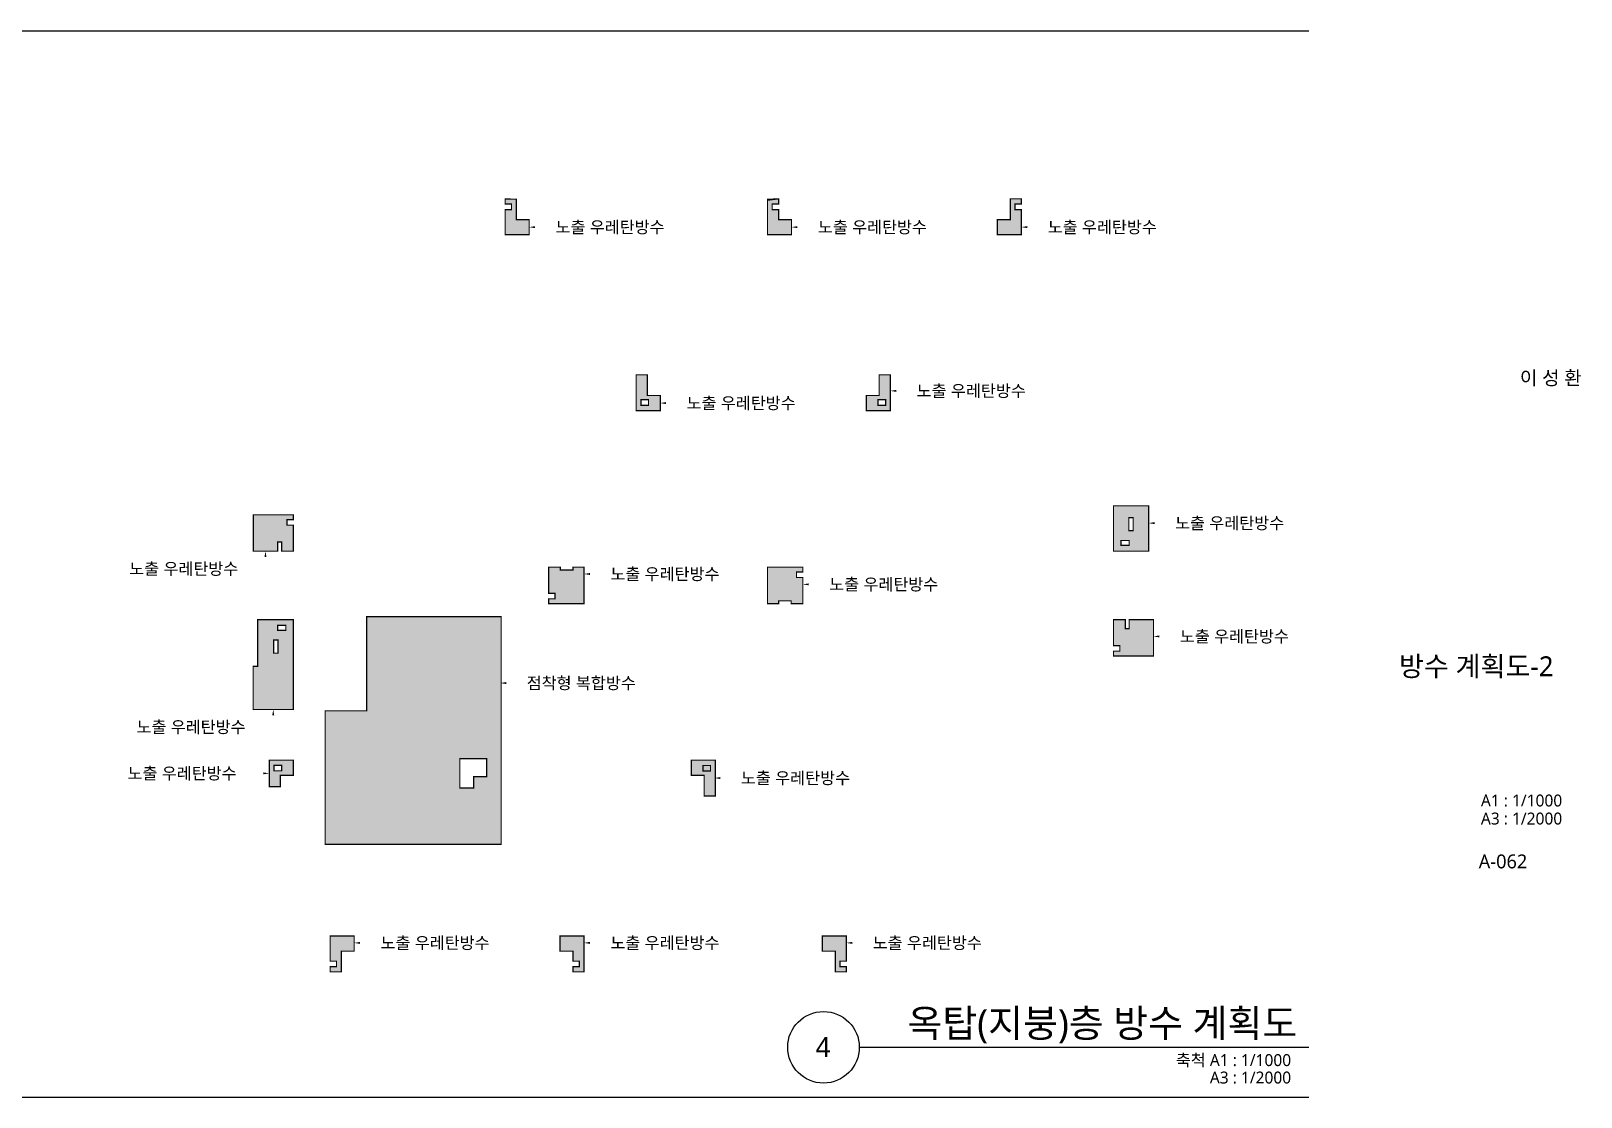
# Model space of a CAD drawing. Header units: millimetres. Extents: x 1037297 to 2672330, y 928637 to 1464837.
# Drawn here: x 2274813 to 2664506, y 928637 to 1196737 of the extents above; entities that cross this region are included whole.
import ezdxf
from ezdxf.enums import TextEntityAlignment as Align

# ---------------------------------------------------------------- set-up
doc = ezdxf.new("R2010")
doc.units = ezdxf.units.MM
doc.header["$LTSCALE"] = 5
doc.header["$MEASUREMENT"] = 0
doc.linetypes.add('HIDDEN', pattern=[0.375, 0.25, -0.125])
doc.layers.get('0').update_dxf_attribs({"linetype": 'CONTINUOUS'})
for name, color, linetype, lineweight in [('A-BORD-TEXT', 3, 'CONTINUOUS', 25), ('A-MKXS-LEAD', 7, 'CONTINUOUS', 25), ('A-XXXX-SYMB', 7, 'CONTINUOUS', 25), ('A-XXXX-TXT1', 3, 'CONTINUOUS', 25)]:
    doc.layers.add(name, color=color, linetype=linetype, lineweight=lineweight)
doc.layers.add('AA-TEX-3', color=3, linetype='CONTINUOUS')
doc.layers.add('방수', color=7, linetype='CONTINUOUS')
doc.styles.add('맑은고딕', font='malgun.ttf')
doc.styles.add('한농대-돋음체', font='')
doc.styles.get('한농대-돋음체').set_extended_font_data('Dotum')

msp = doc.modelspace()

# ---------------------------------------------------------------- hatches: boundary and pattern name
at = {"layer": '방수'}
h = msp.add_hatch(dxfattribs=at)
h.set_pattern_fill('HEX', color=23, scale=3000, angle=45)
h.set_pattern_definition([(45, (0, 0), (-459.2793267718459, 459.2793267718459), [375, -750]), (165, (0, 0), (-168.1079010315102, -627.3872278033558), [375, -750]), (105, (265.1650429449554, 265.1650429449553), (-627.3872278033559, -168.1079010315098), [375, -750])])
h.paths.add_polyline_path([(2394015.057784509, 1145508.021147071), (2394015.057784509, 1151808.02114708), (2395615.057784509, 1151808.02114708), (2395615.057784509, 1153208.02114708), (2394015.057784509, 1153208.02114708), (2394015.057784509, 1154508.02114709), (2396815.057784509, 1154508.021147071), (2396815.057784518, 1149308.02114708), (2400065.057784509, 1149308.02114708), (2400065.057784509, 1145508.02114708)])
h.paths.add_polyline_path([(2462765.057784532, 1154508.021147081), (2459965.057784532, 1154508.021147091), (2459965.057784542, 1145508.021147091), (2466015.057784532, 1145508.02114709), (2466015.057784532, 1149308.021147091), (2462765.057784542, 1149308.021147091), (2462765.057784542, 1151808.021147091), (2461165.057784532, 1151808.021147091), (2461165.057784532, 1153208.021147091), (2462765.057784532, 1153208.021147091)])
h.paths.add_polyline_path([(2521015.057784555, 1149308.021147081), (2521015.057784545, 1154508.021147081), (2523815.057784555, 1154508.021147081), (2523815.057784555, 1153208.021147081), (2522215.057784555, 1153208.021147081), (2522215.057784555, 1151808.021147081), (2523815.057784555, 1151808.021147081), (2523815.057784555, 1145508.021147072), (2517765.057784555, 1145508.021147072), (2517765.057784555, 1149308.021147081)])
h.paths.add_polyline_path([(2490865.057784509, 1101258.021155046), (2484815.057784509, 1101258.021155046), (2484815.057784509, 1105058.021155046), (2488065.057784509, 1105058.021155046), (2488065.057784509, 1110258.021155045), (2490865.057784509, 1110258.021155045)])
h.paths.add_polyline_path([(2489665.057784528, 1102608.021155045), (2489665.057784528, 1104008.021155045), (2487765.057784528, 1104008.021155045), (2487765.057784528, 1102608.021155045)], flags=16)
h.paths.add_polyline_path([(2426965.057784509, 1101258.02114708), (2426965.057784509, 1110258.021147079), (2429765.057784509, 1110258.021147079), (2429765.057784509, 1105058.02114708), (2433015.057784509, 1105058.02114708), (2433015.057784509, 1101258.02114708)])
h.paths.add_polyline_path([(2428165.05778449, 1102608.021147079), (2428165.05778449, 1104008.021147079), (2430065.05778449, 1104008.021147079), (2430065.05778449, 1102608.021147079)], flags=16)
h.paths.add_polyline_path([(2407915.057784532, 1061883.021147067), (2404965.057784532, 1061883.021147067), (2404965.057784532, 1055333.021147041), (2406565.057784532, 1055333.021147041), (2406565.057784532, 1053933.021147094), (2404965.057784532, 1053933.021147094), (2404965.057784532, 1052733.021147067), (2413865.057784532, 1052733.021147067), (2413865.057784532, 1061883.021147067), (2411065.057784532, 1061883.021147067), (2411065.057784532, 1061183.021147041), (2407915.057784532, 1061183.021147041)])
h.paths.add_polyline_path([(2462765.057784536, 1052733.021147094), (2459965.057784536, 1052733.021147094), (2459965.057784536, 1061883.021147094), (2468865.057784536, 1061883.021147094), (2468865.057784536, 1060683.021147067), (2467265.057784536, 1060683.021147067), (2467265.057784536, 1059283.021147067), (2468865.057784536, 1059283.021147067), (2468865.057784536, 1052733.021147094), (2465915.057784536, 1052733.021147094), (2465915.057784536, 1053433.02114712), (2462765.057784536, 1053433.02114712)])
h.paths.add_polyline_path([(2555820.982127613, 1077308.02114708), (2546970.982127613, 1077308.02114708), (2546970.982127613, 1065908.021147079), (2555820.982127613, 1065908.021147079)])
h.paths.add_polyline_path([(2550920.982127613, 1067358.02114708), (2550920.982127613, 1068608.021147079), (2548870.982127613, 1068608.021147079), (2548870.982127613, 1067358.02114708)], flags=16)
h.paths.add_polyline_path([(2550820.982127613, 1071058.02114708), (2550820.982127613, 1074358.02114708), (2551920.982127613, 1074358.02114708), (2551920.982127613, 1071058.02114708)], flags=16)
h.paths.add_polyline_path([(2546970.982127613, 1040758.021147091), (2546970.982127613, 1039558.021147091), (2557020.982127613, 1039558.021147091), (2557020.982127613, 1048708.021147091), (2550920.982127613, 1048708.021147091), (2550920.982127613, 1046408.021147091), (2549920.982127613, 1046408.021147091), (2549920.982127613, 1048708.021147091), (2546970.982127613, 1048708.021147091), (2546970.982127613, 1042158.021147091), (2548570.982127613, 1042158.021147091), (2548570.982127613, 1040758.021147091)])
h.paths.add_polyline_path([(2340765.057784532, 1073858.02114708), (2340765.057784532, 1075058.02114708), (2330715.057784532, 1075058.02114708), (2330715.057784532, 1065908.02114708), (2336815.057784532, 1065908.02114708), (2336815.057784532, 1068208.02114708), (2337815.057784532, 1068208.02114708), (2337815.057784532, 1065908.02114708), (2340765.057784532, 1065908.02114708), (2340765.057784532, 1072458.02114708), (2339165.057784532, 1072458.02114708), (2339165.057784532, 1073858.02114708)])
h.paths.add_polyline_path([(2340765.057784532, 1048708.021147082), (2331815.057784532, 1048708.021147082), (2331815.057784532, 1036958.021147081), (2330665.057784532, 1036958.021147081), (2330665.057784532, 1026108.021147078), (2340765.05778453, 1026108.021147076)])
h.paths.add_polyline_path([(2338865.057784532, 1046008.021147082), (2338865.057784532, 1047258.021147082), (2336815.057784532, 1047258.021147082), (2336815.057784532, 1046008.021147082)], flags=16)
h.paths.add_polyline_path([(2336915.057784532, 1043558.021147082), (2335815.057784532, 1043558.021147082), (2335815.057784532, 1040258.021147082), (2336915.057784532, 1040258.021147082)], flags=16)
h.paths.add_polyline_path([(2334715.057784532, 1013358.02114708), (2340765.057784532, 1013358.02114708), (2340765.057784532, 1009558.02114708), (2337515.057784532, 1009558.02114708), (2337515.057784532, 1006708.02114708), (2334715.057784532, 1006708.02114708)])
h.paths.add_polyline_path([(2335915.057784532, 1012058.02114708), (2337815.057784532, 1012058.02114708), (2337815.057784532, 1010658.02114708), (2335915.057784532, 1010658.02114708)], flags=16)
h.paths.add_polyline_path([(2350015.057774181, 969108.0211470814), (2356065.057774181, 969108.0211470814), (2356065.057774181, 965308.0211470805), (2352815.057774191, 965308.0211470805), (2352815.057774191, 960108.0211470805), (2350015.057774181, 960108.0211470712), (2350015.057774181, 961408.0211470805), (2351615.057784521, 961408.0211470805), (2351615.057784521, 962808.0211470805), (2350015.057774181, 962808.0211470805)])
h.paths.add_polyline_path([(2407815.05778453, 965308.0211470805), (2407815.05778453, 969108.0211470814), (2413865.057784521, 969108.0211470805), (2413865.05778453, 960108.0211470712), (2411065.05778453, 960108.0211470712), (2411065.05778453, 961408.0211470805), (2412665.05778453, 961408.0211470805), (2412665.05778453, 962808.0211470805), (2411065.05778453, 962808.0211470805), (2411065.057784521, 965308.0211470805)])
h.paths.add_polyline_path([(2477015.057774219, 960108.0211470805), (2477015.057774219, 965308.0211470805), (2473765.057774228, 965308.0211470805), (2473765.057774228, 969108.0211470814), (2479815.057774219, 969108.0211470805), (2479815.057774228, 962808.0211470805), (2478215.057763889, 962808.0211470805), (2478215.057763889, 961408.0211470805), (2479815.057774228, 961408.0211470805), (2479815.057774228, 960108.0211470712)])
h.paths.add_polyline_path([(2440815.057784532, 1009558.021147079), (2440815.057784532, 1013358.021147079), (2446865.057784532, 1013358.021147079), (2446865.057784532, 1004358.02114708), (2444065.057784532, 1004358.02114708), (2444065.057784532, 1009558.021147079)])
h = msp.add_hatch(dxfattribs=at)
h.set_pattern_fill('ANSI33', color=121, scale=500, angle=45)
h.set_pattern_definition([(90, (0, 0), (-750, 1.13686837721616e-13), []), (90, (374.9999993707382, 374.9999993707382), (-750, 1.13686837721616e-13), [375, -187.5])])
h.paths.add_polyline_path([(2359215.057784532, 1025758.021147078), (2348765.057784532, 1025758.021147078), (2348765.057784532, 992208.0211470805), (2393015.057784532, 992208.0211470805), (2393015.057784532, 1049458.021147079), (2359215.057784532, 1049458.021147079)])
h.paths.add_polyline_path([(2382615.057784532, 1006358.02114708), (2382615.057784532, 1013708.02114708), (2389365.057784532, 1013708.02114708), (2389365.057784532, 1009208.02114708), (2386115.057784532, 1009208.02114708), (2386115.057784532, 1006358.02114708)], flags=16)

# ---------------------------------------------------------------- linework, layer by layer
for p, q in [((1877297.045132475, 1196737.428750467), (2596047.045197296, 1196737.428750467)), ((1877297.045132477, 928637.4287508402), (2596047.045197297, 928637.4287508402))]:
    msp.add_line(p, q)
at = {"layer": 'A-MKXS-LEAD'}
for points in [[(2397662.436950156, 1147408.02114708, 0, 500, 0), (2399162.436950156, 1147408.02114708, 0, 0, 0), (2406675.672104659, 1147408.02114708, 0, 0, 0)], [(2400052.557784514, 1147408.02114708, 0, 498.6376625066623, 0), (2401548.470772033, 1147408.02114708, 0, 498.6376625066623, 0)], [(2463612.436950179, 1147408.02114709, 0, 500, 0), (2465112.436950179, 1147408.02114709, 0, 0, 0), (2472625.672104683, 1147408.02114709, 0, 0, 0)], [(2466002.557784537, 1147408.02114709, 0, 498.6376625066623, 0), (2467498.470772056, 1147408.02114709, 0, 498.6376625066623, 0)], [(2521412.436950201, 1147408.02114708, 0, 500, 0), (2522912.436950201, 1147408.02114708, 0, 0, 0), (2530425.672104705, 1147408.02114708, 0, 0, 0)], [(2523802.557784559, 1147408.02114708, 0, 498.6376625066623, 0), (2525298.470772078, 1147408.02114708, 0, 498.6376625066623, 0)], [(2430612.436950156, 1103158.02114708, 0, 500, 0), (2432112.436950156, 1103158.02114708, 0, 0, 0), (2439625.672104659, 1103158.02114708, 0, 0, 0)], [(2433002.557784514, 1103158.02114708, 0, 498.6376625066623, 0), (2434498.470772033, 1103158.02114708, 0, 498.6376625066623, 0)], [(2488462.436958137, 1106229.150388548, 0, 500, 0), (2489962.436958137, 1106229.150388548, 0, 0, 0), (2497475.672112641, 1106229.150388548, 0, 0, 0)], [(2490852.557792495, 1106229.150388548, 0, 498.6376625066623, 0), (2492348.470780014, 1106229.150388548, 0, 498.6376625066623, 0)], [(2552913.082099742, 1072972.145274783, 0, 500, 0), (2554413.082099742, 1072972.145274783, 0, 0, 0), (2562444.096447759, 1072972.145274783, 0, 0, 0)], [(2555820.982127613, 1072972.145274783, 0, 498.6376625066623, 0), (2557316.895115132, 1072972.145274783, 0, 498.6376625066623, 0)], [(2333765.057784532, 1070436.402677445, 0, 500, 0), (2333765.057784532, 1068936.402677445, 0, 0, 0), (2333765.057784532, 1061494.262260006, 0, 0, 0), (2330815.178682679, 1061494.262260006, 0, 0, 0)], [(2333765.057784532, 1065908.02114708, 0, 498.6376625066623, 0), (2333765.057784532, 1064412.108159561, 0, 498.6376625066623, 0)], [(2410944.657756666, 1060168.205918377, 0, 500, 0), (2412444.657756666, 1060168.205918377, 0, 0, 0), (2420475.672104683, 1060168.205918377, 0, 0, 0)], [(2413852.557784537, 1060168.205918377, 0, 498.6376625066623, 0), (2415348.470772056, 1060168.205918377, 0, 498.6376625066623, 0)], [(2465944.657756669, 1057568.205918377, 0, 500, 0), (2467444.657756669, 1057568.205918377, 0, 0, 0), (2475475.672104686, 1057568.205918377, 0, 0, 0)], [(2468852.557784541, 1057568.205918377, 0, 498.6376625066623, 0), (2470348.47077206, 1057568.205918377, 0, 498.6376625066623, 0)], [(2554100.582099742, 1044472.145274795, 0, 500, 0), (2555600.582099742, 1044472.145274795, 0, 0, 0), (2563631.596447759, 1044472.145274795, 0, 0, 0)], [(2557008.482127613, 1044472.145274795, 0, 498.6376625066623, 0), (2558504.395115132, 1044472.145274795, 0, 498.6376625066623, 0)], [(2389894.657756666, 1032743.20591839, 0, 500, 0), (2391394.657756666, 1032743.20591839, 0, 0, 0), (2399425.672104683, 1032743.20591839, 0, 0, 0)], [(2392802.557784537, 1032743.20591839, 0, 498.6376625066623, 0), (2394298.470772056, 1032743.20591839, 0, 498.6376625066623, 0)], [(2335715.057784531, 1030636.402677442, 0, 500, 0), (2335715.057784531, 1029136.402677442, 0, 0, 0), (2335715.057784531, 1021694.262260002, 0, 0, 0), (2332765.178682678, 1021694.262260002, 0, 0, 0)], [(2335715.057784531, 1026108.021147077, 0, 498.6376625066623, 0), (2335715.057784531, 1024612.108159558, 0, 498.6376625066623, 0)], [(2337105.17861889, 1010033.02114708, 0, 500, 0), (2335605.17861889, 1010033.02114708, 0, 0, 0), (2330301.298897457, 1010033.02114708, 0, 0, 0)], [(2334715.057784532, 1010033.02114708, 0, 498.6376625066623, 0), (2333219.144797013, 1010033.02114708, 0, 498.6376625066623, 0)], [(2444274.936950174, 1008858.02114708, 0, 500, 0), (2445774.936950174, 1008858.02114708, 0, 0, 0), (2453288.172104678, 1008858.02114708, 0, 0, 0)], [(2446665.057784532, 1008858.02114708, 0, 498.6376625066623, 0), (2448160.970772051, 1008858.02114708, 0, 498.6376625066623, 0)], [(2353144.657746315, 967393.2059183901, 0, 500, 0), (2354644.657746315, 967393.2059183901, 0, 0, 0), (2362675.672094332, 967393.2059183901, 0, 0, 0)], [(2356052.557774186, 967393.2059183901, 0, 498.6376625066623, 0), (2357548.470761705, 967393.2059183901, 0, 498.6376625066623, 0)], [(2410944.657756655, 967393.2059183216, 0, 500, 0), (2412444.657756655, 967393.2059183216, 0, 0, 0), (2420475.672104672, 967393.2059183216, 0, 0, 0)], [(2413852.557784526, 967393.2059183216, 0, 498.6376625066623, 0), (2415348.470772045, 967393.2059183216, 0, 498.6376625066623, 0)], [(2476894.657746352, 967393.2059183901, 0, 500, 0), (2478394.657746352, 967393.2059183901, 0, 0, 0), (2486425.672094369, 967393.2059183901, 0, 0, 0)], [(2479802.557774223, 967393.2059183901, 0, 498.6376625066623, 0), (2481298.470761742, 967393.2059183901, 0, 498.6376625066623, 0)]]:
    msp.add_lwpolyline(points, format="xyseb", dxfattribs=at)
at = {"layer": 'A-XXXX-SYMB'}
msp.add_line((2483061.826202048, 941137.4287510256), (2596047.045197296, 941137.4287510256), dxfattribs=at)
msp.add_circle((2474061.826112053, 941137.4287510256), 9000.000089994926, dxfattribs=at)
at = {"layer": '방수', "color": 4, "linetype": 'HIDDEN', "ltscale": 400, "const_width": 300}
for points in [[(2394015.057784509, 1145508.021147071), (2394015.057784509, 1151808.02114708), (2395615.057784509, 1151808.02114708), (2395615.057784509, 1153208.02114708), (2394015.057784509, 1153208.02114708), (2394015.057784509, 1154508.02114709), (2396815.057784509, 1154508.021147071), (2396815.057784518, 1149308.02114708), (2400065.057784509, 1149308.02114708), (2400065.057784509, 1145508.02114708)], [(2462765.057784532, 1154508.021147081), (2459965.057784532, 1154508.021147091), (2459965.057784542, 1145508.021147091), (2466015.057784532, 1145508.02114709), (2466015.057784532, 1149308.021147091), (2462765.057784542, 1149308.021147091), (2462765.057784542, 1151808.021147091), (2461165.057784532, 1151808.021147091), (2461165.057784532, 1153208.021147091), (2462765.057784532, 1153208.021147091)], [(2521015.057784555, 1149308.021147081), (2521015.057784545, 1154508.021147081), (2523815.057784555, 1154508.021147081), (2523815.057784555, 1153208.021147081), (2522215.057784555, 1153208.021147081), (2522215.057784555, 1151808.021147081), (2523815.057784555, 1151808.021147081), (2523815.057784555, 1145508.021147072), (2517765.057784555, 1145508.021147072), (2517765.057784555, 1149308.021147081)], [(2426965.057784509, 1101258.02114708), (2426965.057784509, 1110258.021147079), (2429765.057784509, 1110258.021147079), (2429765.057784509, 1105058.02114708), (2433015.057784509, 1105058.02114708), (2433015.057784509, 1101258.02114708)], [(2490865.057784509, 1101258.021155046), (2484815.057784509, 1101258.021155046), (2484815.057784509, 1105058.021155046), (2488065.057784509, 1105058.021155046), (2488065.057784509, 1110258.021155045), (2490865.057784509, 1110258.021155045)], [(2428165.05778449, 1102608.021147079), (2428165.05778449, 1104008.021147079), (2430065.05778449, 1104008.021147079), (2430065.05778449, 1102608.021147079)], [(2489665.057784528, 1102608.021155045), (2489665.057784528, 1104008.021155045), (2487765.057784528, 1104008.021155045), (2487765.057784528, 1102608.021155045)], [(2555820.982127613, 1077308.02114708), (2546970.982127613, 1077308.02114708), (2546970.982127613, 1065908.021147079), (2555820.982127613, 1065908.021147079)], [(2340765.057784532, 1073858.02114708), (2340765.057784532, 1075058.02114708), (2330715.057784532, 1075058.02114708), (2330715.057784532, 1065908.02114708), (2336815.057784532, 1065908.02114708), (2336815.057784532, 1068208.02114708), (2337815.057784532, 1068208.02114708), (2337815.057784532, 1065908.02114708), (2340765.057784532, 1065908.02114708), (2340765.057784532, 1072458.02114708), (2339165.057784532, 1072458.02114708), (2339165.057784532, 1073858.02114708)], [(2550820.982127613, 1071058.02114708), (2550820.982127613, 1074358.02114708), (2551920.982127613, 1074358.02114708), (2551920.982127613, 1071058.02114708)], [(2550920.982127613, 1067358.02114708), (2550920.982127613, 1068608.021147079), (2548870.982127613, 1068608.021147079), (2548870.982127613, 1067358.02114708)], [(2407915.057784532, 1061883.021147067), (2404965.057784532, 1061883.021147067), (2404965.057784532, 1055333.021147041), (2406565.057784532, 1055333.021147041), (2406565.057784532, 1053933.021147094), (2404965.057784532, 1053933.021147094), (2404965.057784532, 1052733.021147067), (2413865.057784532, 1052733.021147067), (2413865.057784532, 1061883.021147067), (2411065.057784532, 1061883.021147067), (2411065.057784532, 1061183.021147041), (2407915.057784532, 1061183.021147041)], [(2462765.057784536, 1052733.021147094), (2459965.057784536, 1052733.021147094), (2459965.057784536, 1061883.021147094), (2468865.057784536, 1061883.021147094), (2468865.057784536, 1060683.021147067), (2467265.057784536, 1060683.021147067), (2467265.057784536, 1059283.021147067), (2468865.057784536, 1059283.021147067), (2468865.057784536, 1052733.021147094), (2465915.057784536, 1052733.021147094), (2465915.057784536, 1053433.02114712), (2462765.057784536, 1053433.02114712)], [(2340765.057784532, 1048708.021147082), (2331815.057784532, 1048708.021147082), (2331815.057784532, 1036958.021147081), (2330665.057784532, 1036958.021147081), (2330665.057784532, 1026108.021147078), (2340765.05778453, 1026108.021147076)], [(2546970.982127613, 1040758.021147091), (2546970.982127613, 1039558.021147091), (2557020.982127613, 1039558.021147091), (2557020.982127613, 1048708.021147091), (2550920.982127613, 1048708.021147091), (2550920.982127613, 1046408.021147091), (2549920.982127613, 1046408.021147091), (2549920.982127613, 1048708.021147091), (2546970.982127613, 1048708.021147091), (2546970.982127613, 1042158.021147091), (2548570.982127613, 1042158.021147091), (2548570.982127613, 1040758.021147091)], [(2338865.057784532, 1046008.021147082), (2338865.057784532, 1047258.021147082), (2336815.057784532, 1047258.021147082), (2336815.057784532, 1046008.021147082)], [(2336915.057784532, 1043558.021147082), (2335815.057784532, 1043558.021147082), (2335815.057784532, 1040258.021147082), (2336915.057784532, 1040258.021147082)], [(2334715.057784532, 1013358.02114708), (2340765.057784532, 1013358.02114708), (2340765.057784532, 1009558.02114708), (2337515.057784532, 1009558.02114708), (2337515.057784532, 1006708.02114708), (2334715.057784532, 1006708.02114708)], [(2440815.057784532, 1009558.021147079), (2440815.057784532, 1013358.021147079), (2446865.057784532, 1013358.021147079), (2446865.057784532, 1004358.02114708), (2444065.057784532, 1004358.02114708), (2444065.057784532, 1009558.021147079)], [(2335915.057784532, 1012058.02114708), (2337815.057784532, 1012058.02114708), (2337815.057784532, 1010658.02114708), (2335915.057784532, 1010658.02114708)], [(2443765.057784551, 1010608.02114708), (2443765.057784551, 1012008.02114708), (2445665.057784551, 1012008.02114708), (2445665.057784551, 1010608.02114708)], [(2350015.057774181, 969108.0211470814), (2356065.057774181, 969108.0211470814), (2356065.057774181, 965308.0211470805), (2352815.057774191, 965308.0211470805), (2352815.057774191, 960108.0211470805), (2350015.057774181, 960108.0211470712), (2350015.057774181, 961408.0211470805), (2351615.057784521, 961408.0211470805), (2351615.057784521, 962808.0211470805), (2350015.057774181, 962808.0211470805)], [(2407815.05778453, 965308.0211470805), (2407815.05778453, 969108.0211470814), (2413865.057784521, 969108.0211470805), (2413865.05778453, 960108.0211470712), (2411065.05778453, 960108.0211470712), (2411065.05778453, 961408.0211470805), (2412665.05778453, 961408.0211470805), (2412665.05778453, 962808.0211470805), (2411065.05778453, 962808.0211470805), (2411065.057784521, 965308.0211470805)], [(2477015.057774219, 960108.0211470805), (2477015.057774219, 965308.0211470805), (2473765.057774228, 965308.0211470805), (2473765.057774228, 969108.0211470814), (2479815.057774219, 969108.0211470805), (2479815.057774228, 962808.0211470805), (2478215.057763889, 962808.0211470805), (2478215.057763889, 961408.0211470805), (2479815.057774228, 961408.0211470805), (2479815.057774228, 960108.0211470712)]]:
    msp.add_lwpolyline(points, close=True, dxfattribs=at)
at = {"layer": '방수', "color": 4, "ltscale": 100, "const_width": 300}
for points in [[(2359215.057784532, 1025758.021147078), (2348765.057784532, 1025758.021147078), (2348765.057784532, 992208.0211470805), (2393015.057784532, 992208.0211470805), (2393015.057784532, 1049458.021147079), (2359215.057784532, 1049458.021147079)], [(2382615.057784532, 1006358.02114708), (2382615.057784532, 1013708.02114708), (2389365.057784532, 1013708.02114708), (2389365.057784532, 1009208.02114708), (2386115.057784532, 1009208.02114708), (2386115.057784532, 1006358.02114708)]]:
    msp.add_lwpolyline(points, close=True, dxfattribs=at)

# ---------------------------------------------------------------- texts
at = {"layer": 'A-BORD-TEXT', "style": '맑은고딕'}
for s, height, p in [('이 성 환', 3500, (2664682.546138721, 1107733.746667017)), ('A1 : 1/1000', 3000, (2659784.001669602, 1001706.220990137)), ('A3 : 1/2000', 3000, (2659784.001669602, 997171.315227027)), ('A-062', 3500, (2650993.15536568, 986134.9922810653))]:
    msp.add_text(s, height=height, dxfattribs=at).set_placement(p, align=Align.RIGHT)
msp.add_text('방수 계획도-2', height=5000, dxfattribs=at).set_placement((2638172.045173081, 1036962.428750095), align=Align.MIDDLE_CENTER)
at = {"layer": 'A-XXXX-TXT1', "style": '맑은고딕'}
msp.add_text('옥탑(지붕)층 방수 계획도', height=7000.000069996055, dxfattribs=at).set_placement((2593188.99462604, 941590.1872183005), align=Align.BOTTOM_RIGHT)
msp.add_text('4', height=5000.000049996321, dxfattribs=at).set_placement((2473946.272319855, 941244.194943178), align=Align.MIDDLE)
for s, p in [('축척 A1 : 1/1000', (2591631.431019469, 939414.6581069359)), ('A3 : 1/2000', (2591631.431019469, 935036.3413455316))]:
    msp.add_text(s, height=3000.000029998308, dxfattribs=at).set_placement(p, align=Align.TOP_RIGHT)
at = {"layer": 'AA-TEX-3', "style": '한농대-돋음체'}
for s, p in [('노출 우레탄방수', (2406675.67210466, 1147408.02114708)), ('노출 우레탄방수', (2472625.672104683, 1147408.02114709)), ('노출 우레탄방수', (2530425.672104705, 1147408.02114708)), ('노출 우레탄방수', (2497475.67211264, 1106229.150388548)), ('노출 우레탄방수', (2439625.67210466, 1103158.02114708)), ('노출 우레탄방수', (2562444.096447759, 1072972.145274783)), ('노출 우레탄방수', (2299485.558533659, 1061494.262260006)), ('노출 우레탄방수', (2420475.672104683, 1060168.205918377)), ('노출 우레탄방수', (2475475.672104686, 1057568.205918377)), ('노출 우레탄방수', (2563631.596447759, 1044472.145274795)), ('점착형 복합방수', (2399425.672104683, 1032743.20591839)), ('노출 우레탄방수', (2301323.393160504, 1021694.262260002)), ('노출 우레탄방수', (2299070.172278311, 1010033.02114708)), ('노출 우레탄방수', (2453288.172104679, 1008858.02114708)), ('노출 우레탄방수', (2362675.672094332, 967393.2059183901)), ('노출 우레탄방수', (2420475.672104672, 967393.2059183216)), ('노출 우레탄방수', (2486425.672094369, 967393.2059183901))]:
    msp.add_text(s, height=2999.999999999999, dxfattribs=at).set_placement(p, align=Align.MIDDLE_LEFT)

doc.saveas('drawing.dxf')
